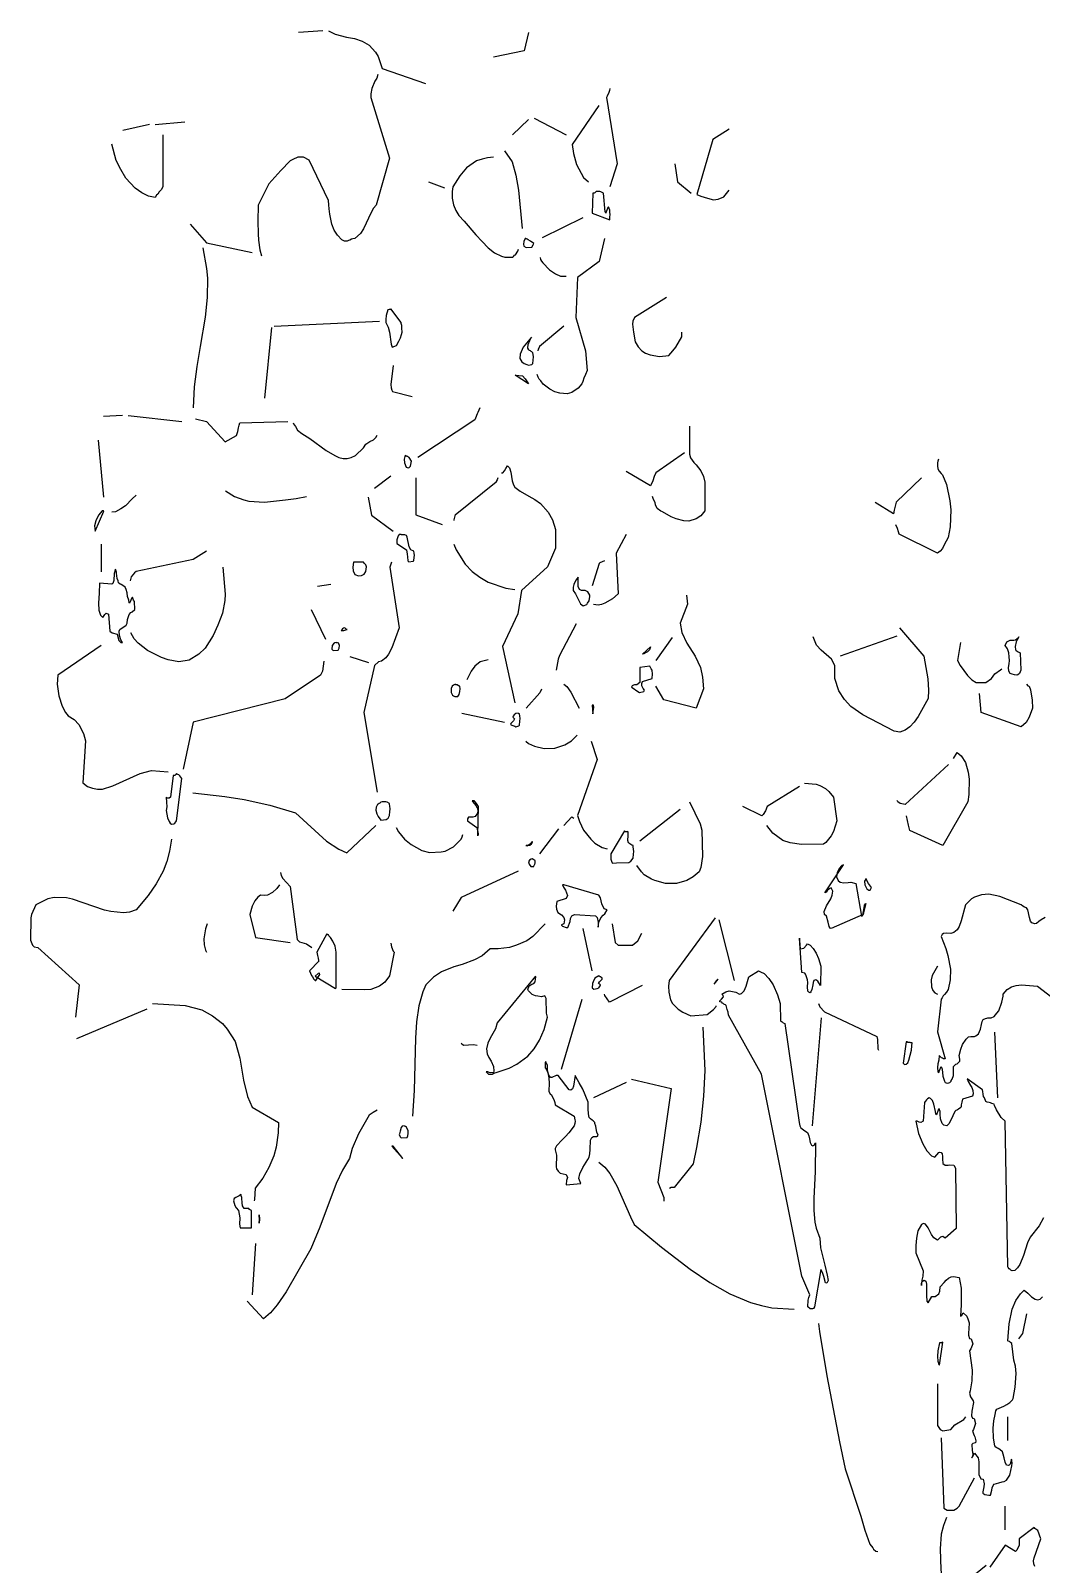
# Model space of a CAD drawing. Header units: metres. Extents: x -2.8 to 2.4, y -0.1 to 12.7.
# Drawn here: x -2.775 to 0.112, y 2.478 to 6.855 of the extents above; entities that cross this region are included whole.
import ezdxf

# ---------------------------------------------------------------- set-up
doc = ezdxf.new("R2010")
doc.units = ezdxf.units.M
doc.header["$LTSCALE"] = 0.2

msp = doc.modelspace()

# ---------------------------------------------------------------- linework, layer by layer
at = {"flags": 128}
for points in [[(-1.9402, 6.8546), (-2.01, 6.8494)], [(-1.9245, 6.8546), (-1.905, 6.8442), (-1.8727, 6.8364), (-1.8502, 6.8325), (-1.8285, 6.8247), (-1.8082, 6.813), (-1.7902, 6.7935), (-1.7827, 6.7805), (-1.7707, 6.7467), (-1.647, 6.7038)], [(-1.353, 6.8494), (-1.365, 6.7974), (-1.4527, 6.7792)], [(-1.7835, 6.7298), (-1.7865, 6.7194), (-1.7917, 6.7103), (-1.8007, 6.6895), (-1.8037, 6.6739), (-1.8037, 6.6635), (-1.7505, 6.4906), (-1.788, 6.3567), (-1.7955, 6.3476), (-1.8023, 6.3359), (-1.8247, 6.2891), (-1.833, 6.2761), (-1.8495, 6.2618), (-1.8547, 6.2605), (-1.8585, 6.2592), (-1.8637, 6.2566), (-1.8668, 6.2553), (-1.8705, 6.254), (-1.8787, 6.254), (-1.8862, 6.2579), (-1.899, 6.2709), (-1.908, 6.2852), (-1.9147, 6.3021), (-1.92, 6.3307), (-1.9222, 6.3463), (-1.9237, 6.358), (-1.9245, 6.3697), (-1.9792, 6.4854), (-1.9957, 6.4932), (-2.0115, 6.4932), (-2.0258, 6.4867), (-2.0333, 6.4828), (-2.0602, 6.4555), (-2.0947, 6.4178), (-2.1255, 6.3567), (-2.1262, 6.3112), (-2.1247, 6.2748), (-2.124, 6.2566), (-2.1202, 6.2293), (-2.1157, 6.2124)], [(-1.1205, 6.6895), (-1.122, 6.6843), (-1.1235, 6.6778), (-1.128, 6.6674), (-1.1302, 6.6635), (-1.1002, 6.475), (-1.1205, 6.4087)], [(-1.152, 6.6414), (-1.2285, 6.5296), (-1.2247, 6.5036), (-1.2157, 6.4724), (-1.203, 6.4477), (-1.1955, 6.436), (-1.182, 6.423)], [(-2.4352, 6.5868), (-2.5117, 6.5699)], [(-2.4195, 6.5868), (-2.3347, 6.5946)], [(-1.353, 6.6011), (-1.3988, 6.5569)], [(-1.3372, 6.605), (-1.245, 6.5569)], [(-0.78, 6.5738), (-0.8265, 6.5439), (-0.8723, 6.3866), (-0.861, 6.3827), (-0.8422, 6.3762), (-0.8242, 6.3723), (-0.8115, 6.3736), (-0.795, 6.3801), (-0.78, 6.3996)], [(-2.397, 6.5569), (-2.397, 6.41), (-2.4015, 6.4009), (-2.4075, 6.3944), (-2.412, 6.3879), (-2.4158, 6.3853), (-2.4195, 6.3788), (-2.4382, 6.3827), (-2.4577, 6.3918), (-2.4765, 6.4048), (-2.5027, 6.4334), (-2.5177, 6.4581), (-2.5305, 6.4841), (-2.5432, 6.5309)], [(-1.4527, 6.4932), (-1.47, 6.4919), (-1.4857, 6.488), (-1.5015, 6.4828), (-1.53, 6.4633), (-1.5495, 6.4399), (-1.569, 6.4087), (-1.5713, 6.3957), (-1.5713, 6.3762), (-1.5675, 6.358), (-1.5607, 6.3411), (-1.5517, 6.3268), (-1.5367, 6.3112), (-1.503, 6.2722), (-1.4857, 6.2527), (-1.4685, 6.2345), (-1.4497, 6.2202), (-1.4302, 6.2111), (-1.4205, 6.2085), (-1.398, 6.2085), (-1.3957, 6.2098), (-1.3927, 6.2137), (-1.3905, 6.215), (-1.3838, 6.2254), (-1.3815, 6.2306)], [(-1.422, 6.5114), (-1.3995, 6.4802), (-1.389, 6.4425), (-1.3815, 6.3996), (-1.371, 6.2904)], [(-0.9352, 6.475), (-0.927, 6.423), (-0.8887, 6.3905)], [(-1.6387, 6.423), (-1.593, 6.4061)], [(-1.1595, 6.3957), (-1.1632, 6.3918), (-1.1655, 6.3905), (-1.1692, 6.3905), (-1.1715, 6.3333), (-1.1212, 6.3151), (-1.1205, 6.3229), (-1.1197, 6.3294), (-1.1205, 6.3372), (-1.1212, 6.3424), (-1.1243, 6.3515), (-1.1265, 6.3502), (-1.1318, 6.3346), (-1.1325, 6.3333), (-1.134, 6.3372), (-1.1393, 6.3905), (-1.146, 6.3944), (-1.1497, 6.3957), (-1.1587, 6.3957), (-1.1595, 6.3957)], [(-1.1977, 6.3203), (-1.314, 6.2631)], [(-2.3197, 6.3021), (-2.2732, 6.2488), (-2.142, 6.2215)], [(-1.3605, 6.2618), (-1.3628, 6.2618), (-1.3665, 6.2527), (-1.3672, 6.2449), (-1.3665, 6.2397), (-1.3597, 6.2358), (-1.3432, 6.2371), (-1.3395, 6.2436), (-1.338, 6.2475), (-1.3478, 6.254), (-1.3537, 6.2579), (-1.3567, 6.2592), (-1.359, 6.2605), (-1.3597, 6.2605), (-1.3605, 6.2618)], [(-1.1362, 6.2618), (-1.1512, 6.1955), (-1.2127, 6.15), (-1.218, 6.0356), (-1.1902, 5.9407), (-1.1857, 5.8848), (-1.1902, 5.8731), (-1.1947, 5.8627), (-1.1977, 5.8536), (-1.2007, 5.8471), (-1.2113, 5.8341), (-1.2292, 5.8224), (-1.2427, 5.8185), (-1.2637, 5.8198), (-1.278, 5.8237), (-1.2922, 5.8315), (-1.311, 5.8458), (-1.3177, 5.8549), (-1.3222, 5.8601), (-1.3252, 5.8653), (-1.3282, 5.8731)], [(-2.283, 6.2345), (-2.2725, 6.176), (-2.2702, 6.1487), (-2.271, 6.0928), (-2.277, 6.0369), (-2.2905, 5.9537), (-2.3003, 5.8965), (-2.3077, 5.838), (-2.3107, 5.7782)], [(-1.32, 6.2072), (-1.3185, 6.202), (-1.3162, 6.1968), (-1.3125, 6.1916), (-1.293, 6.1721), (-1.2758, 6.1604), (-1.2615, 6.1539), (-1.2457, 6.1539)], [(-0.9585, 6.0928), (-1.0507, 6.0356), (-1.0552, 6.0252), (-1.056, 6.0174), (-1.053, 5.994), (-1.0485, 5.9667), (-1.0402, 5.9524), (-1.0297, 5.9407), (-1.0185, 5.9342), (-1.0057, 5.929), (-0.9787, 5.9251), (-0.9518, 5.9277), (-0.9405, 5.9407), (-0.9322, 5.9511), (-0.915, 5.981), (-0.915, 5.994)], [(-1.7467, 6.0603), (-1.7475, 6.059), (-1.7512, 6.059), (-1.7535, 6.0577), (-1.755, 6.0577), (-1.7595, 6.0421), (-1.7602, 6.0304), (-1.7602, 6.0213), (-1.7542, 6.0083), (-1.7505, 5.994), (-1.7452, 5.9602), (-1.7422, 5.9511), (-1.7303, 5.9563), (-1.7235, 5.968), (-1.719, 5.9784), (-1.716, 5.9875), (-1.7137, 5.994), (-1.7145, 6.0057), (-1.7152, 6.0135), (-1.7167, 6.0187), (-1.7167, 6.0213), (-1.7467, 6.0603)], [(-2.0872, 6.007), (-2.1075, 5.8055)], [(-2.079, 6.0109), (-1.7782, 6.0252)], [(-1.2517, 6.0109), (-1.3215, 5.9537), (-1.3237, 5.9485), (-1.3252, 5.9459), (-1.3268, 5.9407)], [(-1.3447, 5.9797), (-1.3687, 5.9511), (-1.377, 5.9316), (-1.3777, 5.9186), (-1.3717, 5.9095), (-1.365, 5.9043), (-1.3575, 5.9017), (-1.353, 5.9004), (-1.344, 5.9017), (-1.3402, 5.9043), (-1.3395, 5.9147), (-1.3387, 5.9238), (-1.3395, 5.9303), (-1.3402, 5.9355), (-1.3432, 5.9381), (-1.3455, 5.9394), (-1.3478, 5.9407), (-1.35, 5.942), (-1.3522, 5.9433), (-1.3545, 5.9485), (-1.3537, 5.9589), (-1.3492, 5.9706), (-1.3455, 5.9784), (-1.3447, 5.9797)], [(-1.7392, 5.8991), (-1.746, 5.8445), (-1.7452, 5.8354), (-1.743, 5.8289), (-1.7415, 5.825), (-1.6852, 5.8107)], [(-1.3905, 5.8718), (-1.3702, 5.8692), (-1.3628, 5.8614), (-1.353, 5.8471), (-1.3913, 5.8718), (-1.3905, 5.8718)], [(-1.4918, 5.7782), (-1.4977, 5.7652), (-1.5, 5.7613), (-1.5045, 5.7483), (-1.5068, 5.7444), (-1.6695, 5.6365)], [(-2.5125, 5.7561), (-2.5665, 5.7535)], [(-2.4967, 5.7561), (-2.343, 5.7392)], [(-2.304, 5.747), (-2.2732, 5.7392), (-2.2192, 5.6807), (-2.187, 5.6989), (-2.1832, 5.7106), (-2.181, 5.721), (-2.1795, 5.7288), (-2.1773, 5.7353), (-2.0408, 5.7392)], [(-2.025, 5.7353), (-2.0242, 5.7327), (-2.019, 5.7249), (-2.013, 5.7145), (-2.0002, 5.7054), (-1.9777, 5.6911), (-1.9312, 5.656), (-1.9065, 5.6417), (-1.8945, 5.6365), (-1.8825, 5.6339), (-1.8705, 5.6339), (-1.8592, 5.6365), (-1.8472, 5.6417), (-1.824, 5.6638), (-1.8173, 5.6742), (-1.8067, 5.682), (-1.7962, 5.6872), (-1.7895, 5.6937), (-1.7857, 5.7002)], [(-0.8933, 5.7262), (-0.8933, 5.6456), (-0.8902, 5.6352), (-0.8812, 5.6222), (-0.8745, 5.6157), (-0.861, 5.5988), (-0.8535, 5.5819), (-0.8497, 5.5663), (-0.8497, 5.4844), (-0.861, 5.4701), (-0.8737, 5.461), (-0.8947, 5.4545), (-0.9097, 5.4558), (-0.9315, 5.461), (-0.9457, 5.4675), (-0.9705, 5.4818), (-0.975, 5.4831), (-0.9855, 5.4909), (-0.99, 5.5013), (-0.9915, 5.5078), (-0.996, 5.5169), (-0.999, 5.5247)], [(-2.5822, 5.6859), (-2.5673, 5.5234)], [(-0.9075, 5.6495), (-0.9892, 5.5923), (-0.9937, 5.5819), (-0.9982, 5.5702), (-1.0027, 5.5598), (-1.005, 5.5559), (-1.074, 5.5962)], [(-1.701, 5.6404), (-1.7032, 5.6404), (-1.704, 5.6417), (-1.7055, 5.643), (-1.7077, 5.6313), (-1.707, 5.6209), (-1.7025, 5.6092), (-1.6972, 5.6066), (-1.6943, 5.6079), (-1.6905, 5.6118), (-1.6882, 5.6209), (-1.6875, 5.6261), (-1.6943, 5.6365), (-1.6957, 5.6378), (-1.698, 5.6391), (-1.7002, 5.6391), (-1.701, 5.6404)], [(-1.4302, 5.5923), (-1.4265, 5.5923), (-1.422, 5.5988), (-1.4182, 5.6053), (-1.413, 5.6131), (-1.407, 5.6066), (-1.4032, 5.5949), (-1.3995, 5.5702), (-1.3957, 5.5585), (-1.392, 5.552), (-1.377, 5.5403), (-1.3522, 5.526), (-1.335, 5.5169), (-1.3185, 5.5052), (-1.2967, 5.4805), (-1.2847, 5.4584), (-1.2758, 5.4311), (-1.2758, 5.3778), (-1.299, 5.3245), (-1.3732, 5.2569), (-1.3838, 5.1906), (-1.4273, 5.097), (-1.392, 4.9358)], [(-0.1822, 5.6313), (-0.1837, 5.6261), (-0.1845, 5.6209), (-0.1852, 5.6131), (-0.1837, 5.604), (-0.18, 5.5975), (-0.1747, 5.591), (-0.1702, 5.5871), (-0.159, 5.5598), (-0.1492, 5.513), (-0.147, 5.487), (-0.1485, 5.4389), (-0.1545, 5.4077), (-0.1605, 5.3973), (-0.1665, 5.3856), (-0.171, 5.3765), (-0.1777, 5.3687), (-0.1852, 5.3635), (-0.294, 5.4181), (-0.2962, 5.4246), (-0.2992, 5.4337), (-0.3037, 5.4441)], [(-1.7467, 5.5832), (-1.7932, 5.5481)], [(-1.6747, 5.578), (-1.6747, 5.4727), (-1.5997, 5.4454)], [(-1.4407, 5.578), (-1.443, 5.5728), (-1.4452, 5.5676), (-1.4452, 5.5663), (-1.5622, 5.4714), (-1.563, 5.4701), (-1.5652, 5.4623), (-1.566, 5.4584), (-1.5667, 5.4571)], [(-0.231, 5.578), (-0.303, 5.5091), (-0.306, 5.4974), (-0.3082, 5.4857), (-0.3105, 5.4753), (-0.363, 5.5078)], [(-2.4735, 5.5286), (-2.4855, 5.5182), (-2.5042, 5.4987), (-2.5177, 5.4896), (-2.5327, 5.4818), (-2.5432, 5.4805)], [(-2.2185, 5.5416), (-2.193, 5.5247), (-2.166, 5.5156), (-2.1517, 5.5117), (-2.1075, 5.5091), (-2.0467, 5.5156), (-2.0167, 5.5195), (-1.9867, 5.5247)], [(-1.8112, 5.5234), (-1.8015, 5.4714), (-1.74, 5.4259)], [(-2.5665, 5.4844), (-2.571, 5.4844), (-2.5808, 5.4714), (-2.589, 5.4558), (-2.5927, 5.4415), (-2.5912, 5.4259), (-2.5657, 5.4831), (-2.5665, 5.4831), (-2.5665, 5.4844)], [(-2.574, 5.3895), (-2.574, 5.3102)], [(-1.7167, 5.4168), (-1.722, 5.4168), (-1.7257, 5.4129), (-1.7295, 5.4012), (-1.7287, 5.3908), (-1.7018, 5.3726), (-1.6995, 5.3609), (-1.6987, 5.3531), (-1.698, 5.3414), (-1.695, 5.3388), (-1.6822, 5.3401), (-1.6807, 5.3414), (-1.68, 5.3518), (-1.6785, 5.357), (-1.6793, 5.3635), (-1.6807, 5.3687), (-1.689, 5.3726), (-1.6935, 5.3817), (-1.6995, 5.409), (-1.7018, 5.4142), (-1.7062, 5.4155), (-1.716, 5.4155), (-1.7167, 5.4168)], [(-1.5667, 5.3895), (-1.56, 5.3726), (-1.5337, 5.3323), (-1.5135, 5.3115), (-1.4918, 5.2946), (-1.4685, 5.2803), (-1.4182, 5.2634), (-1.392, 5.2595)], [(-1.074, 5.4168), (-1.1025, 5.3635), (-1.0972, 5.2478), (-1.113, 5.2335), (-1.1355, 5.2205), (-1.1445, 5.2166), (-1.1542, 5.2153), (-1.1678, 5.2166)], [(-2.2725, 5.3687), (-2.3107, 5.3453), (-2.4735, 5.3115), (-2.4787, 5.3076), (-2.4878, 5.2959), (-2.4907, 5.2842)], [(-1.1362, 5.3414), (-1.149, 5.3362), (-1.1512, 5.3336), (-1.1715, 5.2699)], [(-2.5297, 5.3102), (-2.5305, 5.3115), (-2.5312, 5.3128), (-2.532, 5.3141), (-2.5327, 5.3154), (-2.5327, 5.318), (-2.5365, 5.305), (-2.5372, 5.2855), (-2.5402, 5.2764), (-2.5432, 5.2751), (-2.5785, 5.2777), (-2.5792, 5.2491), (-2.5808, 5.2205), (-2.58, 5.201), (-2.5755, 5.1867), (-2.5687, 5.1802), (-2.5635, 5.188), (-2.5612, 5.1906), (-2.559, 5.1919), (-2.553, 5.1893), (-2.5485, 5.1412), (-2.5425, 5.136), (-2.5282, 5.1321), (-2.523, 5.1139), (-2.52, 5.1113), (-2.517, 5.1087), (-2.5125, 5.1087), (-2.517, 5.1165), (-2.5215, 5.1282), (-2.5222, 5.1412), (-2.5207, 5.1451), (-2.5132, 5.1503), (-2.5057, 5.1555), (-2.502, 5.1581), (-2.4997, 5.1633), (-2.4982, 5.1737), (-2.4937, 5.188), (-2.4885, 5.1945), (-2.4855, 5.1958), (-2.4772, 5.2023), (-2.478, 5.2257), (-2.481, 5.2296), (-2.484, 5.2374), (-2.4862, 5.2361), (-2.4892, 5.2296), (-2.4922, 5.2205), (-2.4937, 5.2218), (-2.4945, 5.2296), (-2.4982, 5.24), (-2.4997, 5.2504), (-2.502, 5.2595), (-2.505, 5.266), (-2.5117, 5.2712), (-2.5163, 5.2738), (-2.5192, 5.2751), (-2.5238, 5.279), (-2.5252, 5.2842), (-2.5275, 5.2907), (-2.529, 5.2985), (-2.5297, 5.3063), (-2.5297, 5.3076), (-2.5297, 5.3102)], [(-2.226, 5.3232), (-2.2192, 5.2465), (-2.22, 5.2283), (-2.2275, 5.1919), (-2.2402, 5.1581), (-2.2537, 5.1282), (-2.277, 5.0918), (-2.2942, 5.0749), (-2.322, 5.058), (-2.352, 5.0528), (-2.382, 5.0593), (-2.4008, 5.0658), (-2.4412, 5.0853), (-2.4675, 5.1061), (-2.4795, 5.1191), (-2.4892, 5.136)], [(-1.848, 5.3375), (-1.8525, 5.3375), (-1.8547, 5.3232), (-1.854, 5.3128), (-1.8495, 5.3024), (-1.8383, 5.2985), (-1.83, 5.2998), (-1.8262, 5.3011), (-1.8225, 5.3037), (-1.8173, 5.3115), (-1.8157, 5.3245), (-1.8173, 5.3297), (-1.821, 5.3336), (-1.8247, 5.3375), (-1.8472, 5.3375), (-1.848, 5.3375)], [(-1.7445, 5.3375), (-1.746, 5.3323), (-1.749, 5.3232), (-1.722, 5.1503), (-1.743, 5.0931), (-1.7527, 5.0749), (-1.761, 5.0645), (-1.773, 5.0554), (-1.7812, 5.0528), (-1.7932, 5.0424), (-1.8232, 4.9085), (-1.785, 4.681)], [(-1.9178, 5.2738), (-1.956, 5.2686)], [(-1.2113, 5.292), (-1.2113, 5.2946), (-1.218, 5.2868), (-1.224, 5.2738), (-1.2255, 5.266), (-1.2255, 5.2569), (-1.2188, 5.2478), (-1.2113, 5.2322), (-1.2045, 5.2192), (-1.197, 5.2127), (-1.1865, 5.2166), (-1.1842, 5.2205), (-1.1797, 5.227), (-1.1775, 5.24), (-1.1775, 5.2439), (-1.1835, 5.253), (-1.191, 5.2569), (-1.2015, 5.2569), (-1.2075, 5.2595), (-1.2113, 5.2686), (-1.2113, 5.2907), (-1.2113, 5.292)], [(-0.9022, 5.2439), (-0.8992, 5.2179), (-0.9195, 5.1633), (-0.915, 5.1373), (-0.9008, 5.1061), (-0.8767, 5.0697), (-0.8617, 5.0372), (-0.8557, 5.0099), (-0.8535, 4.9761), (-0.8737, 4.9215), (-0.9667, 4.9449), (-0.9892, 4.9839)], [(-1.974, 5.2023), (-1.9327, 5.1178)], [(-1.878, 5.1503), (-1.8818, 5.149), (-1.884, 5.1477), (-1.887, 5.1438), (-1.8877, 5.1425), (-1.8802, 5.1425), (-1.878, 5.1438), (-1.8712, 5.1451), (-1.8735, 5.1451), (-1.875, 5.1477), (-1.8765, 5.149), (-1.878, 5.149), (-1.878, 5.1503)], [(-1.2165, 5.162), (-1.2645, 5.071), (-1.2683, 5.0606), (-1.2742, 5.0294)], [(-0.9427, 5.123), (-0.9892, 5.0567)], [(-0.2932, 5.1503), (-0.2235, 5.0697), (-0.2122, 5.0047), (-0.2107, 4.9722), (-0.2115, 4.9488), (-0.24, 4.8968), (-0.2512, 4.8812), (-0.264, 4.8682), (-0.2775, 4.8578), (-0.2925, 4.8526), (-0.3082, 4.8552), (-0.3982, 4.902), (-0.432, 4.9254), (-0.4507, 4.9462), (-0.4665, 4.9709), (-0.4785, 5.006), (-0.4785, 5.0424), (-0.4875, 5.0606), (-0.5175, 5.0866), (-0.5302, 5.1009), (-0.54, 5.1243)], [(-0.3007, 5.1269), (-0.4627, 5.0697)], [(0.0465, 5.123), (0.042, 5.1139), (0.0398, 5.11), (0.0367, 5.097), (0.0383, 5.0879), (0.0398, 5.0853), (0.0458, 5.0814), (0.051, 5.0788), (0.0533, 5.0294), (0.0495, 5.0203), (0.045, 5.0164), (0.0413, 5.0151), (0.0353, 5.0164), (0.0285, 5.0177), (0.0225, 5.0203), (0.0188, 5.0268), (0.018, 5.0372), (0.0195, 5.0476), (0.021, 5.0567), (0.0203, 5.0671), (0.0188, 5.0788), (0.015, 5.0905), (0.0082, 5.0996), (0.0128, 5.11), (0.0225, 5.1152), (0.033, 5.1152), (0.0383, 5.1165), (0.0465, 5.123), (0.0473, 5.1243), (0.0465, 5.123)], [(-2.574, 5.0996), (-2.6977, 5.0151), (-2.6992, 4.9891), (-2.6947, 4.9566), (-2.685, 4.9267), (-2.6753, 4.9085), (-2.6678, 4.8994), (-2.6505, 4.889), (-2.637, 4.8747), (-2.6243, 4.8487), (-2.6182, 4.8279), (-2.6257, 4.7083), (-2.6122, 4.6979), (-2.5987, 4.6927), (-2.5845, 4.6901), (-2.5702, 4.6901), (-2.5402, 4.6992), (-2.4622, 4.7343), (-2.43, 4.7434), (-2.382, 4.7395)], [(-1.902, 5.1087), (-1.9065, 5.1074), (-1.9103, 5.1048), (-1.914, 5.0996), (-1.9147, 5.0892), (-1.911, 5.0853), (-1.8967, 5.0866), (-1.8937, 5.0918), (-1.893, 5.0996), (-1.8945, 5.1048), (-1.8952, 5.1061), (-1.899, 5.1074), (-1.902, 5.1074), (-1.902, 5.1087)], [(-1.0057, 5.0931), (-1.0072, 5.0879), (-1.0132, 5.0814), (-1.0185, 5.0788), (-1.0238, 5.0762), (-1.0275, 5.0749), (-1.005, 5.0957), (-1.0057, 5.0931)], [(-0.1192, 5.1087), (-0.1282, 5.0567), (-0.12, 5.0424), (-0.099, 5.0138), (-0.087, 5.0021), (-0.0742, 4.9943), (-0.0465, 4.9943), (-0.0307, 5.006), (-0.021, 5.019), (-0.0052, 5.0307), (-0.0007, 5.0333)], [(-1.9372, 5.0554), (-1.9417, 5.0268), (-1.947, 5.0151), (-2.0482, 4.9475), (-2.3107, 4.8812), (-2.3392, 4.7473)], [(-1.8637, 5.0684), (-1.8098, 5.0515)], [(-1.4685, 5.0593), (-1.491, 5.0528), (-1.506, 5.0411), (-1.5165, 5.0268), (-1.5292, 5.0021)], [(-0.9997, 5.0294), (-1.0027, 5.0333), (-1.0065, 5.0411), (-1.035, 5.0372), (-1.035, 4.9943), (-1.0432, 4.9878), (-1.05, 4.9878), (-1.053, 4.9865), (-1.0567, 4.9852), (-1.059, 4.9813), (-1.0515, 4.9761), (-1.0462, 4.9722), (-1.0357, 4.9657), (-1.0238, 4.9683), (-1.0222, 4.9722), (-1.026, 4.9774), (-1.029, 4.9852), (-1.0297, 4.9917), (-1.0275, 4.9969), (-0.9997, 5.006), (-0.999, 5.019), (-0.9997, 5.0281), (-0.9997, 5.0294)], [(-1.5615, 4.9891), (-1.5675, 4.9865), (-1.5713, 4.9839), (-1.5742, 4.9774), (-1.5735, 4.9657), (-1.5697, 4.9579), (-1.5675, 4.9566), (-1.5637, 4.954), (-1.5547, 4.954), (-1.551, 4.9605), (-1.5487, 4.9683), (-1.548, 4.9761), (-1.5495, 4.9839), (-1.5532, 4.9852), (-1.557, 4.9878), (-1.5615, 4.9878), (-1.5615, 4.9891)], [(-1.3162, 4.9748), (-1.3207, 4.9644), (-1.3597, 4.9215)], [(-1.2517, 4.9891), (-1.2435, 4.9826), (-1.2323, 4.967), (-1.2082, 4.9215)], [(0.069, 4.9891), (0.0735, 4.9852), (0.0773, 4.9839), (0.081, 4.9735), (0.0855, 4.9436), (0.0863, 4.9215), (0.0765, 4.8955), (0.0683, 4.8799), (0.054, 4.8682), (-0.06, 4.9085), (-0.0652, 4.9631)], [(-1.5435, 4.9072), (-1.422, 4.8812)], [(-1.383, 4.9072), (-1.389, 4.9059), (-1.3942, 4.902), (-1.3972, 4.8981), (-1.398, 4.8955), (-1.3935, 4.8903), (-1.3957, 4.8851), (-1.4032, 4.8773), (-1.404, 4.8747), (-1.401, 4.8721), (-1.392, 4.8695), (-1.389, 4.8682), (-1.3838, 4.8695), (-1.3807, 4.8708), (-1.3785, 4.8721), (-1.3777, 4.8838), (-1.377, 4.8916), (-1.3777, 4.8994), (-1.3785, 4.9046), (-1.3807, 4.9046), (-1.3815, 4.9059), (-1.383, 4.9059), (-1.383, 4.9072)], [(-1.1678, 4.9293), (-1.1715, 4.9293), (-1.17, 4.9176), (-1.1692, 4.9046), (-1.1662, 4.9241), (-1.1678, 4.9267), (-1.1678, 4.9293)], [(-1.3605, 4.8266), (-1.353, 4.8201), (-1.3357, 4.8123), (-1.308, 4.8058), (-1.278, 4.8071), (-1.2495, 4.8162), (-1.2307, 4.8279), (-1.2142, 4.8435)], [(-1.1745, 4.8266), (-1.1572, 4.7746), (-1.2127, 4.6147), (-1.2075, 4.5978), (-1.1955, 4.5731), (-1.1753, 4.5471), (-1.1632, 4.5354), (-1.143, 4.5237), (-1.128, 4.5198)], [(-0.1387, 4.7772), (-0.129, 4.7941), (-0.1177, 4.785), (-0.105, 4.7655), (-0.0975, 4.7382), (-0.0945, 4.7187), (-0.0952, 4.6745), (-0.0982, 4.6537), (-0.1695, 4.5289), (-0.264, 4.5718), (-0.2677, 4.5874), (-0.273, 4.6134)], [(-2.358, 4.7343), (-2.3602, 4.7317), (-2.361, 4.7304), (-2.3632, 4.7291), (-2.3677, 4.7291), (-2.3752, 4.6667), (-2.3798, 4.6641), (-2.3842, 4.6641), (-2.3865, 4.6654), (-2.388, 4.6667), (-2.3872, 4.6524), (-2.3865, 4.6394), (-2.388, 4.629), (-2.3842, 4.6082), (-2.3798, 4.5978), (-2.3767, 4.5926), (-2.3723, 4.59), (-2.3662, 4.5913), (-2.3632, 4.5926), (-2.3602, 4.5965), (-2.358, 4.5991), (-2.343, 4.72), (-2.349, 4.7278), (-2.352, 4.7304), (-2.3542, 4.7317), (-2.3565, 4.733), (-2.3573, 4.733), (-2.358, 4.7343)], [(-0.1537, 4.7603), (-0.2775, 4.6459), (-0.2917, 4.6485), (-0.2985, 4.6537), (-0.3, 4.6576)], [(-0.579, 4.6979), (-0.6712, 4.6407), (-0.6757, 4.6277), (-0.6825, 4.6173), (-0.687, 4.6134), (-0.741, 4.6407)], [(-0.5647, 4.707), (-0.5317, 4.7044), (-0.5205, 4.7005), (-0.5048, 4.6914), (-0.495, 4.6836), (-0.4815, 4.6667), (-0.4725, 4.5991), (-0.4815, 4.5692), (-0.489, 4.5562), (-0.504, 4.538), (-0.5107, 4.5328), (-0.5737, 4.5315), (-0.606, 4.5367), (-0.627, 4.5432), (-0.6555, 4.564), (-0.672, 4.5861)], [(-2.3115, 4.6797), (-2.22, 4.6693), (-2.1652, 4.6602), (-2.0917, 4.6446), (-2.0183, 4.6225), (-1.9297, 4.5419), (-1.8952, 4.5185), (-1.872, 4.5081), (-1.7887, 4.5861)], [(-1.7707, 4.6537), (-1.7745, 4.6524), (-1.7775, 4.6498), (-1.7797, 4.6485), (-1.782, 4.6472), (-1.7842, 4.6459), (-1.788, 4.6381), (-1.7887, 4.6303), (-1.7865, 4.6199), (-1.7827, 4.6121), (-1.7745, 4.6017), (-1.7595, 4.603), (-1.7542, 4.6069), (-1.7505, 4.6147), (-1.749, 4.6264), (-1.7482, 4.6329), (-1.749, 4.642), (-1.7505, 4.6459), (-1.7505, 4.6485), (-1.7565, 4.6524), (-1.7602, 4.6537), (-1.77, 4.6537), (-1.7707, 4.6537)], [(-1.5075, 4.6563), (-1.5135, 4.6563), (-1.512, 4.6537), (-1.5037, 4.6433), (-1.5, 4.6368), (-1.4977, 4.629), (-1.4985, 4.6212), (-1.5052, 4.6121), (-1.512, 4.6095), (-1.524, 4.6095), (-1.527, 4.6056), (-1.5277, 4.5991), (-1.5007, 4.5809), (-1.4985, 4.5705), (-1.4977, 4.5692), (-1.497, 4.5614), (-1.4977, 4.5562), (-1.4955, 4.6407), (-1.5015, 4.6485), (-1.5052, 4.6537), (-1.5075, 4.655), (-1.5075, 4.6563)], [(-0.8933, 4.6537), (-0.8632, 4.5913), (-0.858, 4.5731), (-0.8565, 4.4977), (-0.861, 4.4665), (-0.8655, 4.4535), (-0.8827, 4.4392), (-0.9008, 4.4288), (-0.9307, 4.421), (-0.9615, 4.421), (-0.9922, 4.4288), (-1.002, 4.4327), (-1.023, 4.4457), (-1.0305, 4.4535), (-1.0432, 4.4717)], [(-1.2517, 4.5861), (-1.2292, 4.6108), (-1.224, 4.6069)], [(-0.9195, 4.6316), (-1.035, 4.5419)], [(-1.731, 4.5809), (-1.7242, 4.5679), (-1.707, 4.5471), (-1.6882, 4.5315), (-1.6575, 4.5146), (-1.6357, 4.5094), (-1.6027, 4.5107), (-1.5915, 4.5133), (-1.5675, 4.525), (-1.551, 4.5419), (-1.5457, 4.5471), (-1.5428, 4.5536), (-1.5405, 4.5601)], [(-1.2675, 4.577), (-1.3215, 4.5055)], [(-1.074, 4.5679), (-1.0762, 4.5679), (-1.077, 4.5692), (-1.0785, 4.5705), (-1.1182, 4.5055), (-1.1175, 4.4899), (-1.116, 4.4847), (-1.1145, 4.4795), (-1.113, 4.4782), (-1.1017, 4.4795), (-1.0665, 4.4808), (-1.0605, 4.4847), (-1.0545, 4.4925), (-1.053, 4.5042), (-1.0523, 4.512), (-1.053, 4.5185), (-1.0537, 4.525), (-1.0545, 4.5289), (-1.0582, 4.5302), (-1.0605, 4.5315), (-1.0635, 4.5341), (-1.0657, 4.5354), (-1.0673, 4.5367), (-1.0695, 4.5432), (-1.0687, 4.5575), (-1.068, 4.5679), (-1.0702, 4.5692), (-1.0717, 4.5679), (-1.074, 4.5679)], [(-2.373, 4.5471), (-2.3782, 4.5133), (-2.3857, 4.4834), (-2.3962, 4.4561), (-2.4165, 4.4197), (-2.4397, 4.3859), (-2.4735, 4.3456), (-2.4922, 4.3391), (-2.5102, 4.3365), (-2.5462, 4.3404), (-2.5642, 4.3443), (-2.655, 4.3755), (-2.673, 4.3794), (-2.7082, 4.3807), (-2.7262, 4.3768), (-2.76, 4.3599), (-2.7727, 4.3326), (-2.7742, 4.3222), (-2.775, 4.2585), (-2.7697, 4.2442), (-2.7645, 4.2403), (-2.7548, 4.2377), (-2.6362, 4.1311), (-2.6467, 4.0388)], [(-1.3447, 4.5328), (-1.3417, 4.5393), (-1.3425, 4.5406), (-1.3478, 4.5341), (-1.3537, 4.5289), (-1.3575, 4.5276), (-1.3597, 4.5302), (-1.3485, 4.5302), (-1.3462, 4.5315), (-1.3447, 4.5328)], [(-1.3342, 4.4782), (-1.3342, 4.486), (-1.338, 4.4886), (-1.3425, 4.4912), (-1.3455, 4.4899), (-1.35, 4.4873), (-1.353, 4.4821), (-1.3515, 4.4756), (-1.3462, 4.4691), (-1.338, 4.4691), (-1.3365, 4.473), (-1.3357, 4.4743), (-1.335, 4.4756), (-1.335, 4.4769), (-1.3342, 4.4782)], [(-0.4552, 4.473), (-0.4582, 4.4717), (-0.4657, 4.4639), (-0.4717, 4.4509), (-0.4732, 4.4392), (-0.4688, 4.4288), (-0.4627, 4.4249), (-0.4522, 4.4223), (-0.4402, 4.4236), (-0.4327, 4.4249), (-0.4178, 4.421), (-0.402, 4.3274), (-0.3982, 4.33), (-0.396, 4.3404), (-0.3945, 4.3508), (-0.3937, 4.3586), (-0.39, 4.3638), (-0.3922, 4.3521), (-0.396, 4.3365), (-0.3967, 4.3326), (-0.4882, 4.2923), (-0.4912, 4.2936), (-0.4942, 4.2975), (-0.4973, 4.3105), (-0.5017, 4.3274), (-0.5077, 4.3326), (-0.5085, 4.3404), (-0.5017, 4.3573), (-0.4898, 4.3768), (-0.486, 4.3872), (-0.4837, 4.3989), (-0.4882, 4.408), (-0.492, 4.4067), (-0.4987, 4.4015), (-0.5032, 4.3963), (-0.507, 4.3937), (-0.453, 4.4743), (-0.4552, 4.473)], [(-2.061, 4.4522), (-2.0595, 4.4431), (-2.055, 4.4353), (-2.0333, 4.4119), (-2.0137, 4.2611), (-2.007, 4.2546), (-1.9867, 4.2481), (-1.9717, 4.2377)], [(-1.383, 4.4561), (-1.545, 4.3807), (-1.569, 4.3417)], [(-0.3885, 4.4353), (-0.393, 4.4275), (-0.3922, 4.4171), (-0.387, 4.4054), (-0.381, 4.4015), (-0.3772, 4.4015), (-0.3735, 4.4093), (-0.3795, 4.4171), (-0.3818, 4.421), (-0.3877, 4.4314), (-0.3885, 4.434), (-0.3885, 4.4353)], [(-2.0647, 4.4171), (-2.0722, 4.4067), (-2.0842, 4.395), (-2.0985, 4.3872), (-2.106, 4.3859), (-2.1187, 4.3872), (-2.1262, 4.382), (-2.1345, 4.3716), (-2.142, 4.356), (-2.1488, 4.3326), (-2.133, 4.2663), (-2.034, 4.252)], [(-1.2517, 4.4171), (-1.2562, 4.4171), (-1.2532, 4.4106), (-1.2473, 4.4015), (-1.242, 4.3859), (-1.245, 4.3781), (-1.272, 4.369), (-1.2742, 4.356), (-1.2727, 4.3469), (-1.269, 4.3378), (-1.2592, 4.3313), (-1.2517, 4.3235), (-1.2502, 4.317), (-1.2517, 4.3053), (-1.2592, 4.3027), (-1.2592, 4.3014), (-1.2562, 4.2988), (-1.245, 4.2949), (-1.2405, 4.2949), (-1.2345, 4.3118), (-1.233, 4.3209), (-1.2292, 4.3287), (-1.224, 4.3313), (-1.2217, 4.3326), (-1.1617, 4.3287), (-1.1572, 4.3235), (-1.1542, 4.3105), (-1.1542, 4.2962), (-1.152, 4.3105), (-1.146, 4.3222), (-1.14, 4.33), (-1.1355, 4.3339), (-1.128, 4.3456), (-1.137, 4.3482), (-1.1437, 4.3625), (-1.1475, 4.3794), (-1.152, 4.3872), (-1.2517, 4.4171)], [(0.123, 4.3235), (0.111, 4.317), (0.1043, 4.3118), (0.0975, 4.3066), (0.093, 4.3053), (0.0848, 4.3079), (0.081, 4.3131), (0.078, 4.3235), (0.0727, 4.3456), (0.069, 4.3508), (0.0668, 4.3521), (0.0638, 4.3534), (0.0593, 4.356), (0.054, 4.3599), (-0.0068, 4.3833), (-0.0382, 4.3898), (-0.0592, 4.3885), (-0.0788, 4.382), (-0.0877, 4.3768), (-0.105, 4.3599), (-0.117, 4.3144), (-0.123, 4.2975), (-0.129, 4.2884), (-0.138, 4.2806), (-0.147, 4.278), (-0.1597, 4.2793), (-0.168, 4.278), (-0.1717, 4.2754), (-0.1747, 4.2689), (-0.1612, 4.2351), (-0.1552, 4.2156), (-0.1477, 4.1766), (-0.1485, 4.1454), (-0.1545, 4.1181), (-0.159, 4.1103), (-0.165, 4.1038), (-0.1687, 4.0999), (-0.1717, 4.0947), (-0.1747, 4.0908), (-0.1852, 3.9972), (-0.1627, 3.9205), (-0.168, 3.9205), (-0.1702, 3.9218), (-0.1732, 3.9231), (-0.1777, 3.927), (-0.18, 3.9296), (-0.1815, 3.9166), (-0.1837, 3.9062), (-0.1852, 3.8958), (-0.1837, 3.8828), (-0.1815, 3.8815), (-0.1793, 3.8867), (-0.1747, 3.8984), (-0.1717, 3.8906), (-0.1695, 3.8711), (-0.165, 3.8568), (-0.1627, 3.8529), (-0.1575, 3.8503), (-0.1522, 3.8516), (-0.15, 3.8529), (-0.1462, 3.8568), (-0.1455, 3.8581), (-0.1425, 3.862), (-0.1395, 3.8724), (-0.1387, 3.8984), (-0.1327, 3.9049), (-0.129, 3.9062), (-0.1215, 3.914), (-0.1207, 3.9192), (-0.123, 3.9296), (-0.1185, 3.9478), (-0.1132, 3.9608), (-0.1027, 3.9764), (-0.096, 3.9829), (-0.0892, 3.9842), (-0.0788, 3.9842), (-0.075, 3.9855), (-0.0675, 3.992), (-0.0622, 4.005), (-0.0592, 4.018), (-0.0577, 4.0271), (-0.054, 4.0323), (-0.048, 4.0349), (-0.0442, 4.0362), (-0.0412, 4.0375), (-0.0315, 4.0375), (-0.0232, 4.0414), (-0.015, 4.0505), (-0.0097, 4.057), (-0.0007, 4.0817), (0.0023, 4.0986), (0.003, 4.1051), (0.0143, 4.1181), (0.0263, 4.1259), (0.0398, 4.1298), (0.0548, 4.1311), (0.1005, 4.1272), (0.1545, 4.0869)], [(-2.271, 4.3053), (-2.2755, 4.291), (-2.28, 4.2624), (-2.2792, 4.2455), (-2.2755, 4.2299), (-2.2725, 4.2247)], [(-1.3057, 4.3053), (-1.3402, 4.2689), (-1.3582, 4.2572), (-1.3875, 4.2442), (-1.4077, 4.2377), (-1.44, 4.2338), (-1.4625, 4.2338), (-1.485, 4.2143), (-1.5075, 4.2026), (-1.5428, 4.1896), (-1.5667, 4.1831), (-1.602, 4.1688), (-1.6245, 4.1532), (-1.6462, 4.1311), (-1.6545, 4.1116), (-1.6658, 4.0713), (-1.6725, 4.0258), (-1.6762, 3.979), (-1.6793, 3.8295), (-1.6845, 3.7567)], [(-1.1977, 4.2923), (-1.1722, 4.1714)], [(-1.1137, 4.3053), (-1.1055, 4.252), (-1.0972, 4.2442), (-1.056, 4.2442), (-1.041, 4.2572), (-1.029, 4.2793)], [(-0.8197, 4.3222), (-0.951, 4.1441), (-0.9532, 4.1272), (-0.9518, 4.1103), (-0.9472, 4.0882), (-0.942, 4.0778), (-0.9255, 4.0622), (-0.912, 4.0531), (-0.8895, 4.0427), (-0.843, 4.0466), (-0.825, 4.0609), (-0.8175, 4.07), (-0.8167, 4.0713)], [(-0.8092, 4.317), (-0.7657, 4.1441)], [(-1.9245, 4.2741), (-1.9267, 4.2741), (-1.9275, 4.2754), (-1.929, 4.2767), (-1.9575, 4.2247), (-1.956, 4.2156), (-1.9538, 4.2078), (-1.953, 4.2013), (-1.9522, 4.1987), (-1.9785, 4.1714), (-1.9725, 4.1584), (-1.9702, 4.1545), (-1.9657, 4.148), (-1.962, 4.1441), (-1.9605, 4.1441), (-1.9492, 4.161), (-1.95, 4.1649), (-1.9538, 4.1636), (-1.9627, 4.1558), (-1.9042, 4.1207), (-1.902, 4.1233), (-1.902, 4.2247), (-1.9057, 4.2416), (-1.9117, 4.2559), (-1.9185, 4.2663), (-1.9237, 4.2715), (-1.9245, 4.2741)], [(-1.7467, 4.2507), (-1.7445, 4.2403), (-1.7392, 4.2273), (-1.737, 4.2247), (-1.7497, 4.1571), (-1.7632, 4.1389), (-1.779, 4.1272), (-1.8037, 4.1181), (-1.8225, 4.1168), (-1.8862, 4.1181)], [(-0.579, 4.2624), (-0.5782, 4.2416), (-0.576, 4.2338), (-0.5662, 4.2364), (-0.5587, 4.2442), (-0.5565, 4.2481), (-0.5482, 4.2442), (-0.54, 4.2351), (-0.5317, 4.2221), (-0.525, 4.2065), (-0.5183, 4.1844), (-0.519, 4.1298), (-0.5265, 4.1415), (-0.5325, 4.1454), (-0.5385, 4.1441), (-0.54, 4.1376), (-0.5408, 4.1311), (-0.5437, 4.1181), (-0.5467, 4.1116), (-0.549, 4.109), (-0.5527, 4.1103), (-0.555, 4.1129), (-0.5557, 4.1259), (-0.555, 4.1376), (-0.5557, 4.1454), (-0.561, 4.1597), (-0.5618, 4.1623), (-0.564, 4.1649), (-0.5722, 4.1662), (-0.579, 4.265), (-0.579, 4.2624)], [(-0.6907, 4.1688), (-0.6802, 4.1636), (-0.6667, 4.1493), (-0.6547, 4.1311), (-0.642, 4.1025), (-0.6338, 4.0778), (-0.633, 4.0284), (-0.6307, 4.0271), (-0.6285, 4.0258), (-0.6255, 4.0232), (-0.621, 4.0206), (-0.5797, 3.7385), (-0.5782, 3.7294), (-0.5752, 3.7229), (-0.564, 3.7151), (-0.5557, 3.7099), (-0.5527, 3.7008), (-0.5505, 3.6917), (-0.5482, 3.6813), (-0.5445, 3.6735), (-0.5408, 3.6722), (-0.537, 3.6735), (-0.5333, 3.68), (-0.534, 3.5981), (-0.5385, 3.5227), (-0.5385, 3.4876), (-0.5355, 3.4538), (-0.5317, 3.4369), (-0.5212, 3.4083), (-0.519, 3.381), (-0.507, 3.3316), (-0.5002, 3.303), (-0.4973, 3.2874), (-0.501, 3.2796), (-0.5048, 3.2809), (-0.5092, 3.2991), (-0.513, 3.3108), (-0.5183, 3.3186), (-0.5362, 3.212), (-0.5392, 3.2081), (-0.5415, 3.2068), (-0.5482, 3.2068), (-0.555, 3.212), (-0.5543, 3.2315), (-0.5527, 3.2393), (-0.5497, 3.2471), (-0.5722, 3.3004), (-0.6877, 3.8763), (-0.7815, 4.0453), (-0.783, 4.0531), (-0.7853, 4.0609), (-0.7882, 4.0726), (-0.7905, 4.0739), (-0.7928, 4.0752), (-0.795, 4.0765), (-0.7972, 4.0778), (-0.7995, 4.0791), (-0.801, 4.0817), (-0.8062, 4.083), (-0.807, 4.0856), (-0.8017, 4.0908), (-0.7965, 4.0973), (-0.7972, 4.1012), (-0.801, 4.1051), (-0.789, 4.1116), (-0.78, 4.1142), (-0.7605, 4.1103), (-0.75, 4.1051), (-0.7447, 4.1064), (-0.741, 4.1103), (-0.7372, 4.1142), (-0.7312, 4.1272), (-0.7237, 4.1545), (-0.696, 4.1714), (-0.6907, 4.1688)], [(-0.1852, 4.1844), (-0.2002, 4.1584), (-0.2025, 4.1454), (-0.2018, 4.1259), (-0.198, 4.1155), (-0.1927, 4.109), (-0.1852, 4.1051)], [(-1.332, 4.1532), (-1.3327, 4.1545), (-1.3335, 4.1558), (-1.4423, 4.0232), (-1.4475, 4.0063), (-1.4625, 3.979), (-1.4692, 3.9647), (-1.473, 3.9491), (-1.4715, 3.9348), (-1.4662, 3.9244), (-1.4595, 3.914), (-1.4527, 3.8984), (-1.452, 3.8854), (-1.4527, 3.8815), (-1.461, 3.8802), (-1.4655, 3.8815), (-1.4692, 3.8828), (-1.4737, 3.8828), (-1.4677, 3.8763), (-1.4572, 3.8763), (-1.452, 3.8789), (-1.4452, 3.8815), (-1.4085, 3.8932), (-1.386, 3.9049), (-1.3553, 3.9283), (-1.3372, 3.9491), (-1.3215, 3.9738), (-1.3087, 4.0037), (-1.299, 4.0388), (-1.302, 4.0505), (-1.3027, 4.0921), (-1.3065, 4.0999), (-1.3162, 4.0973), (-1.326, 4.0986), (-1.3327, 4.0999), (-1.3425, 4.1038), (-1.353, 4.1142), (-1.3545, 4.1181), (-1.3507, 4.1285), (-1.3432, 4.1337), (-1.338, 4.135), (-1.3342, 4.1402), (-1.3327, 4.148), (-1.332, 4.1532)], [(-1.152, 4.1571), (-1.164, 4.1506), (-1.1685, 4.1402), (-1.1707, 4.135), (-1.1715, 4.1233), (-1.1662, 4.1194), (-1.1565, 4.1207), (-1.152, 4.1233), (-1.1482, 4.1285), (-1.1475, 4.1311), (-1.1527, 4.135), (-1.1505, 4.1402), (-1.143, 4.148), (-1.1422, 4.1506), (-1.1475, 4.1545), (-1.1497, 4.1545), (-1.1505, 4.1558), (-1.152, 4.1558), (-1.152, 4.1571)], [(-1.0282, 4.1298), (-1.122, 4.0817), (-1.1347, 4.1012), (-1.1362, 4.1051)], [(-0.8122, 4.1467), (-0.8145, 4.1454), (-0.8167, 4.1428), (-0.8197, 4.1389), (-0.8227, 4.1337), (-0.8115, 4.148), (-0.8122, 4.1467)], [(-2.427, 4.0778), (-2.334, 4.0726), (-2.286, 4.0596), (-2.2552, 4.0427), (-2.2275, 4.0206), (-2.214, 4.005), (-2.1907, 3.9699), (-2.178, 3.9218), (-2.1667, 3.8594), (-2.1555, 3.8126), (-2.142, 3.7827), (-2.067, 3.7385), (-2.0677, 3.7086), (-2.0737, 3.6683), (-2.0805, 3.6436), (-2.0947, 3.6098), (-2.112, 3.5799), (-2.1338, 3.5513), (-2.1352, 3.5188), (-2.1367, 3.5149)], [(-1.2007, 4.0895), (-1.26, 3.8893)], [(-0.525, 4.0778), (-0.5212, 4.0687), (-0.5077, 4.0544), (-0.3585, 3.9842), (-0.3562, 3.9751), (-0.3555, 3.9491), (-0.3533, 3.9452)], [(-2.4427, 4.0622), (-2.6437, 3.9777)], [(-0.5175, 4.0375), (-0.543, 3.7294)], [(-0.855, 4.0102), (-0.8497, 3.8867), (-0.8535, 3.8139), (-0.861, 3.7398), (-0.873, 3.667), (-0.8827, 3.6202), (-0.9368, 3.5526), (-0.9457, 3.5526), (-0.9502, 3.55)], [(-0.0217, 3.9959), (-0.0135, 3.8087)], [(-1.5457, 3.9647), (-1.539, 3.9595), (-1.5097, 3.9608), (-1.5, 3.9595)], [(-0.2707, 3.9686), (-0.2745, 3.9686), (-0.2827, 3.9075), (-0.279, 3.9036), (-0.2745, 3.9049), (-0.27, 3.9088), (-0.2663, 3.9166), (-0.2595, 3.9452), (-0.258, 3.9569), (-0.2572, 3.966), (-0.261, 3.966), (-0.2632, 3.9673), (-0.2707, 3.9673), (-0.2707, 3.9686)], [(-1.299, 3.9023), (-1.3027, 3.9088), (-1.3035, 3.9127), (-1.305, 3.9101), (-1.3057, 3.8945), (-1.3012, 3.8893), (-1.2975, 3.8802), (-1.296, 3.8711), (-1.2952, 3.8646), (-1.2937, 3.8503), (-1.2945, 3.8282), (-1.2915, 3.8191), (-1.287, 3.8178), (-1.2795, 3.8009), (-1.278, 3.7957), (-1.2765, 3.7892), (-1.2225, 3.7567), (-1.221, 3.7463), (-1.2202, 3.7424), (-1.221, 3.7359), (-1.2225, 3.7294), (-1.2375, 3.7086), (-1.2473, 3.6982), (-1.257, 3.6891), (-1.2727, 3.6722), (-1.2765, 3.6644), (-1.2772, 3.6605), (-1.2735, 3.6449), (-1.2742, 3.6124), (-1.2735, 3.6059), (-1.2683, 3.5994), (-1.2622, 3.5942), (-1.245, 3.5903), (-1.242, 3.5812), (-1.2442, 3.5734), (-1.245, 3.5617), (-1.245, 3.5604), (-1.2038, 3.5643), (-1.209, 3.5786), (-1.2067, 3.5916), (-1.1977, 3.6098), (-1.1835, 3.6332), (-1.1797, 3.6397), (-1.1775, 3.6488), (-1.1767, 3.6618), (-1.176, 3.6878), (-1.1722, 3.6956), (-1.1678, 3.6982), (-1.158, 3.6982), (-1.1557, 3.6995), (-1.1542, 3.7021), (-1.158, 3.7112), (-1.1595, 3.7216), (-1.161, 3.7281), (-1.1632, 3.7359), (-1.1632, 3.7385), (-1.1685, 3.7437), (-1.1715, 3.745), (-1.176, 3.7489), (-1.1797, 3.7528), (-1.182, 3.7632), (-1.1827, 3.7775), (-1.1827, 3.797), (-1.1977, 3.8334), (-1.2082, 3.8516), (-1.218, 3.8685), (-1.2195, 3.8724), (-1.2247, 3.8425), (-1.2277, 3.8347), (-1.2323, 3.8308), (-1.2367, 3.8321), (-1.2683, 3.8724), (-1.2742, 3.8724), (-1.278, 3.8711), (-1.2825, 3.8685), (-1.2862, 3.8672), (-1.29, 3.8672), (-1.2952, 3.8737), (-1.2982, 3.8828), (-1.299, 3.8893), (-1.299, 3.8997), (-1.299, 3.9023)], [(-1.074, 3.8529), (-1.1678, 3.8087)], [(-1.059, 3.862), (-0.9457, 3.836), (-0.984, 3.5682), (-0.9667, 3.524), (-0.9667, 3.5136)], [(0.1178, 3.4668), (0.1058, 3.4434), (0.0802, 3.4109), (0.072, 3.3953), (0.0608, 3.3589), (0.0503, 3.3329), (0.0435, 3.3238), (0.036, 3.316), (0.0285, 3.3147), (0.0248, 3.3173), (0.0225, 3.3186), (0.0195, 3.3212), (0.0165, 3.3251), (0.0158, 3.3264), (0.0082, 3.7424), (-0.003, 3.7528), (-0.0165, 3.7749), (-0.0225, 3.7866), (-0.0232, 3.7905), (-0.03, 3.7931), (-0.0337, 3.7944), (-0.0375, 3.7957), (-0.0428, 3.797), (-0.0465, 3.7983), (-0.051, 3.8087), (-0.0532, 3.8126), (-0.0547, 3.8191), (-0.0555, 3.8269), (-0.0562, 3.8321), (-0.0997, 3.8633), (-0.0975, 3.8555), (-0.0907, 3.8438), (-0.087, 3.8386), (-0.084, 3.8295), (-0.0832, 3.8204), (-0.0847, 3.8139), (-0.1132, 3.8048), (-0.1155, 3.797), (-0.117, 3.7892), (-0.1177, 3.784), (-0.1185, 3.7814), (-0.1252, 3.7762), (-0.1275, 3.7749), (-0.1298, 3.7736), (-0.1327, 3.7723), (-0.1357, 3.7697), (-0.141, 3.758), (-0.1447, 3.7489), (-0.1522, 3.7346), (-0.1583, 3.7294), (-0.1672, 3.7307), (-0.1717, 3.7359), (-0.1762, 3.7489), (-0.177, 3.7619), (-0.177, 3.7697), (-0.18, 3.7775), (-0.1822, 3.7762), (-0.1875, 3.7606), (-0.1897, 3.7619), (-0.1905, 3.7697), (-0.1957, 3.7905), (-0.1987, 3.8009), (-0.2047, 3.8074), (-0.2085, 3.8087), (-0.213, 3.8061), (-0.216, 3.8035), (-0.219, 3.7996), (-0.2205, 3.7983), (-0.222, 3.7957), (-0.2257, 3.7424), (-0.2325, 3.7385), (-0.237, 3.7398), (-0.2407, 3.7411), (-0.243, 3.7424), (-0.2467, 3.7424), (-0.2392, 3.7073), (-0.2265, 3.6774), (-0.2152, 3.6579), (-0.2018, 3.6436), (-0.1927, 3.6397), (-0.1868, 3.6462), (-0.1815, 3.6527), (-0.1785, 3.654), (-0.174, 3.6527), (-0.1717, 3.6488), (-0.171, 3.641), (-0.1702, 3.6345), (-0.1695, 3.6215), (-0.1627, 3.6163), (-0.1545, 3.6163), (-0.1492, 3.6176), (-0.138, 3.6163), (-0.1335, 3.6085), (-0.1312, 3.4356), (-0.1627, 3.4083), (-0.1695, 3.4135), (-0.1732, 3.4122), (-0.1762, 3.4109), (-0.183, 3.4044), (-0.1852, 3.4031), (-0.1957, 3.4096), (-0.2018, 3.4187), (-0.2115, 3.4382), (-0.219, 3.4486), (-0.225, 3.4499), (-0.231, 3.4473), (-0.2407, 3.4291), (-0.2452, 3.4083), (-0.2467, 3.3875), (-0.2467, 3.3667), (-0.2257, 3.3147), (-0.2272, 3.3004), (-0.2295, 3.2887), (-0.231, 3.2783), (-0.231, 3.2731), (-0.231, 3.2796), (-0.228, 3.2861), (-0.2228, 3.2887), (-0.2182, 3.2861), (-0.2167, 3.277), (-0.216, 3.2445), (-0.2152, 3.2289), (-0.2115, 3.2237), (-0.201, 3.2419), (-0.192, 3.2419), (-0.1815, 3.2497), (-0.1785, 3.2575), (-0.177, 3.2692), (-0.1658, 3.2822), (-0.1597, 3.2887), (-0.153, 3.2939), (-0.1462, 3.2978), (-0.1387, 3.2991), (-0.123, 3.2965), (-0.1177, 3.2653), (-0.117, 3.2367), (-0.1177, 3.2185), (-0.1192, 3.186), (-0.1155, 3.1886), (-0.1117, 3.1951), (-0.1012, 3.186), (-0.0975, 3.1756), (-0.0945, 3.1665), (-0.0952, 3.1496), (-0.096, 3.1379), (-0.0967, 3.1314), (-0.093, 3.1223), (-0.0885, 3.121), (-0.084, 3.1067), (-0.0892, 3.0924), (-0.093, 3.0872), (-0.0863, 3.0313), (-0.087, 3.0014), (-0.0915, 2.9728), (-0.093, 2.9663), (-0.0907, 2.9559), (-0.0832, 2.9442), (-0.0825, 2.939), (-0.087, 2.9143), (-0.0877, 2.9013), (-0.0847, 2.8948), (-0.0802, 2.8935), (-0.0765, 2.8792), (-0.0825, 2.8623), (-0.0847, 2.8571), (-0.0802, 2.8454), (-0.078, 2.8415), (-0.0757, 2.8298), (-0.0765, 2.8246), (-0.084, 2.822), (-0.087, 2.8194), (-0.0855, 2.8025), (-0.084, 2.7921), (-0.0847, 2.7856), (-0.0877, 2.7817), (-0.084, 2.7856), (-0.081, 2.7921), (-0.0795, 2.7947), (-0.069, 2.7817), (-0.0667, 2.77), (-0.0667, 2.7336), (-0.0615, 2.7219), (-0.054, 2.7206), (-0.0517, 2.7076), (-0.0525, 2.6985), (-0.0555, 2.6842), (-0.0555, 2.6803), (-0.0495, 2.6764), (-0.0382, 2.6751), (-0.0337, 2.6751), (-0.03, 2.6894), (-0.0285, 2.6959), (-0.0262, 2.7024), (-0.0232, 2.7063), (-0.0097, 2.7102), (0, 2.7128), (0.006, 2.7141), (0.012, 2.718), (0.0217, 2.7323), (0.0248, 2.7453), (0.0278, 2.7583), (0.0285, 2.7661), (0.0278, 2.7739), (0.0263, 2.7778), (0.0225, 2.7635), (0.0203, 2.7609), (0.0173, 2.7596), (0.012, 2.7609), (0.0082, 2.7687), (0.0053, 2.7817), (0.003, 2.7921), (0.0007, 2.7986), (-0.0068, 2.8051), (-0.0112, 2.8077), (-0.0157, 2.8103), (-0.018, 2.8116), (-0.021, 2.8155), (-0.0247, 2.8376), (-0.0255, 2.8662), (-0.024, 2.887), (-0.0202, 2.9052), (-0.018, 2.9156), (-0.0157, 2.9208), (0.0045, 2.9286), (0.0135, 2.9338), (0.0217, 2.939), (0.0292, 2.9468), (0.0315, 2.9507), (0.0367, 2.9832), (0.0398, 3.0222), (0.0383, 3.043), (0.033, 3.0599), (0.0278, 3.108), (0.024, 3.1106), (0.021, 3.1132), (0.0173, 3.1145), (0.0158, 3.1158), (0.0195, 3.1639), (0.0285, 3.2055), (0.039, 3.2302), (0.0518, 3.2497), (0.0623, 3.2601), (0.0727, 3.251), (0.0833, 3.2406), (0.0945, 3.2341), (0.102, 3.2328), (0.1087, 3.2341), (0.1148, 3.2406)], [(-1.785, 3.7736), (-1.797, 3.7671), (-1.8082, 3.7593), (-1.839, 3.706), (-1.857, 3.6644), (-1.8645, 3.6358), (-1.8847, 3.602), (-1.902, 3.5643), (-1.9492, 3.4395), (-1.9747, 3.3784), (-2.0452, 3.2549), (-2.0707, 3.2185), (-2.0902, 3.1951), (-2.1097, 3.1782), (-2.1562, 3.2289)], [(-1.7085, 3.7294), (-1.7137, 3.7281), (-1.7167, 3.7242), (-1.7197, 3.7138), (-1.7212, 3.706), (-1.722, 3.7034), (-1.719, 3.6969), (-1.7167, 3.6943), (-1.6995, 3.6956), (-1.698, 3.7008), (-1.6972, 3.7073), (-1.6965, 3.7151), (-1.7018, 3.7255), (-1.7047, 3.7268), (-1.707, 3.7281), (-1.7077, 3.7281), (-1.7085, 3.7294)], [(-1.7392, 3.6709), (-1.7437, 3.6709), (-1.7115, 3.6358), (-1.7392, 3.6709)], [(-1.152, 3.6254), (-1.1355, 3.6111), (-1.1212, 3.5929), (-1.101, 3.5578), (-1.062, 3.4694), (-1.0515, 3.4473), (-0.9735, 3.3823), (-0.8917, 3.3199), (-0.8355, 3.2822), (-0.7777, 3.2497), (-0.7185, 3.225), (-0.6877, 3.2159), (-0.6577, 3.2094), (-0.5947, 3.2055)], [(-2.172, 3.5266), (-2.1727, 3.5266), (-2.1735, 3.5279), (-2.1742, 3.5318), (-2.175, 3.5331), (-2.1795, 3.5292), (-2.1848, 3.5266), (-2.1892, 3.524), (-2.1937, 3.5214), (-2.1952, 3.5149), (-2.1915, 3.5019), (-2.1877, 3.4954), (-2.1817, 3.4876), (-2.178, 3.4668), (-2.1787, 3.4486), (-2.1765, 3.4382), (-2.1442, 3.4382), (-2.1442, 3.4876), (-2.1495, 3.4902), (-2.1517, 3.4928), (-2.1652, 3.4928), (-2.1698, 3.5006), (-2.1712, 3.5097), (-2.172, 3.5227), (-2.172, 3.524), (-2.172, 3.5266)], [(-2.1225, 3.4746), (-2.1217, 3.4629), (-2.1225, 3.4512), (-2.1217, 3.4629), (-2.1225, 3.472), (-2.1225, 3.4746)], [(-2.133, 3.3927), (-2.1427, 3.2471)], [(-0.525, 3.1652), (-0.522, 3.1418), (-0.501, 3.0157), (-0.465, 2.8272), (-0.4485, 2.7505), (-0.4042, 2.6153), (-0.3922, 2.575), (-0.378, 2.5347), (-0.3697, 2.5243), (-0.3675, 2.5204), (-0.3607, 2.5152), (-0.3555, 2.5139)], [(0.069, 3.1925), (0.0577, 3.1366), (0.0465, 3.121)], [(-0.1695, 3.1119), (-0.1725, 3.1106), (-0.1732, 3.1093), (-0.1793, 3.1093), (-0.1837, 3.0872), (-0.1845, 3.0703), (-0.1837, 3.0573), (-0.1807, 3.0482), (-0.1793, 3.0456), (-0.1695, 3.1119)], [(-0.1852, 2.9923), (-0.1845, 2.874), (-0.1777, 2.8623), (-0.1695, 2.8584), (-0.147, 2.8623), (-0.1357, 2.8753), (-0.1095, 2.8909), (-0.1035, 2.8987)], [(0.015, 2.8987), (0.015, 2.8311)], [(-0.1747, 2.8389), (-0.1665, 2.6374), (-0.1575, 2.6322), (-0.138, 2.6322), (-0.129, 2.6374), (-0.123, 2.6439), (-0.0795, 2.7245)], [(0.0075, 2.6439), (0.0075, 2.5763)], [(-0.159, 2.6114), (-0.168, 2.588), (-0.174, 2.5633), (-0.177, 2.5217), (-0.1755, 2.4632), (-0.1672, 2.3891), (-0.162, 2.3813), (-0.0457, 2.4749)], [(0.093, 2.471), (0.09, 2.4788), (0.0893, 2.4879), (0.0908, 2.4957), (0.1103, 2.5503), (0.102, 2.5737), (0.093, 2.5802), (0.0908, 2.5828), (0.0488, 2.5503), (0.048, 2.5321), (0.0413, 2.5178), (0.0383, 2.5139), (0.0082, 2.5321), (-0.0353, 2.4697)]]:
    msp.add_lwpolyline(points, dxfattribs=at)

doc.saveas('drawing.dxf')
